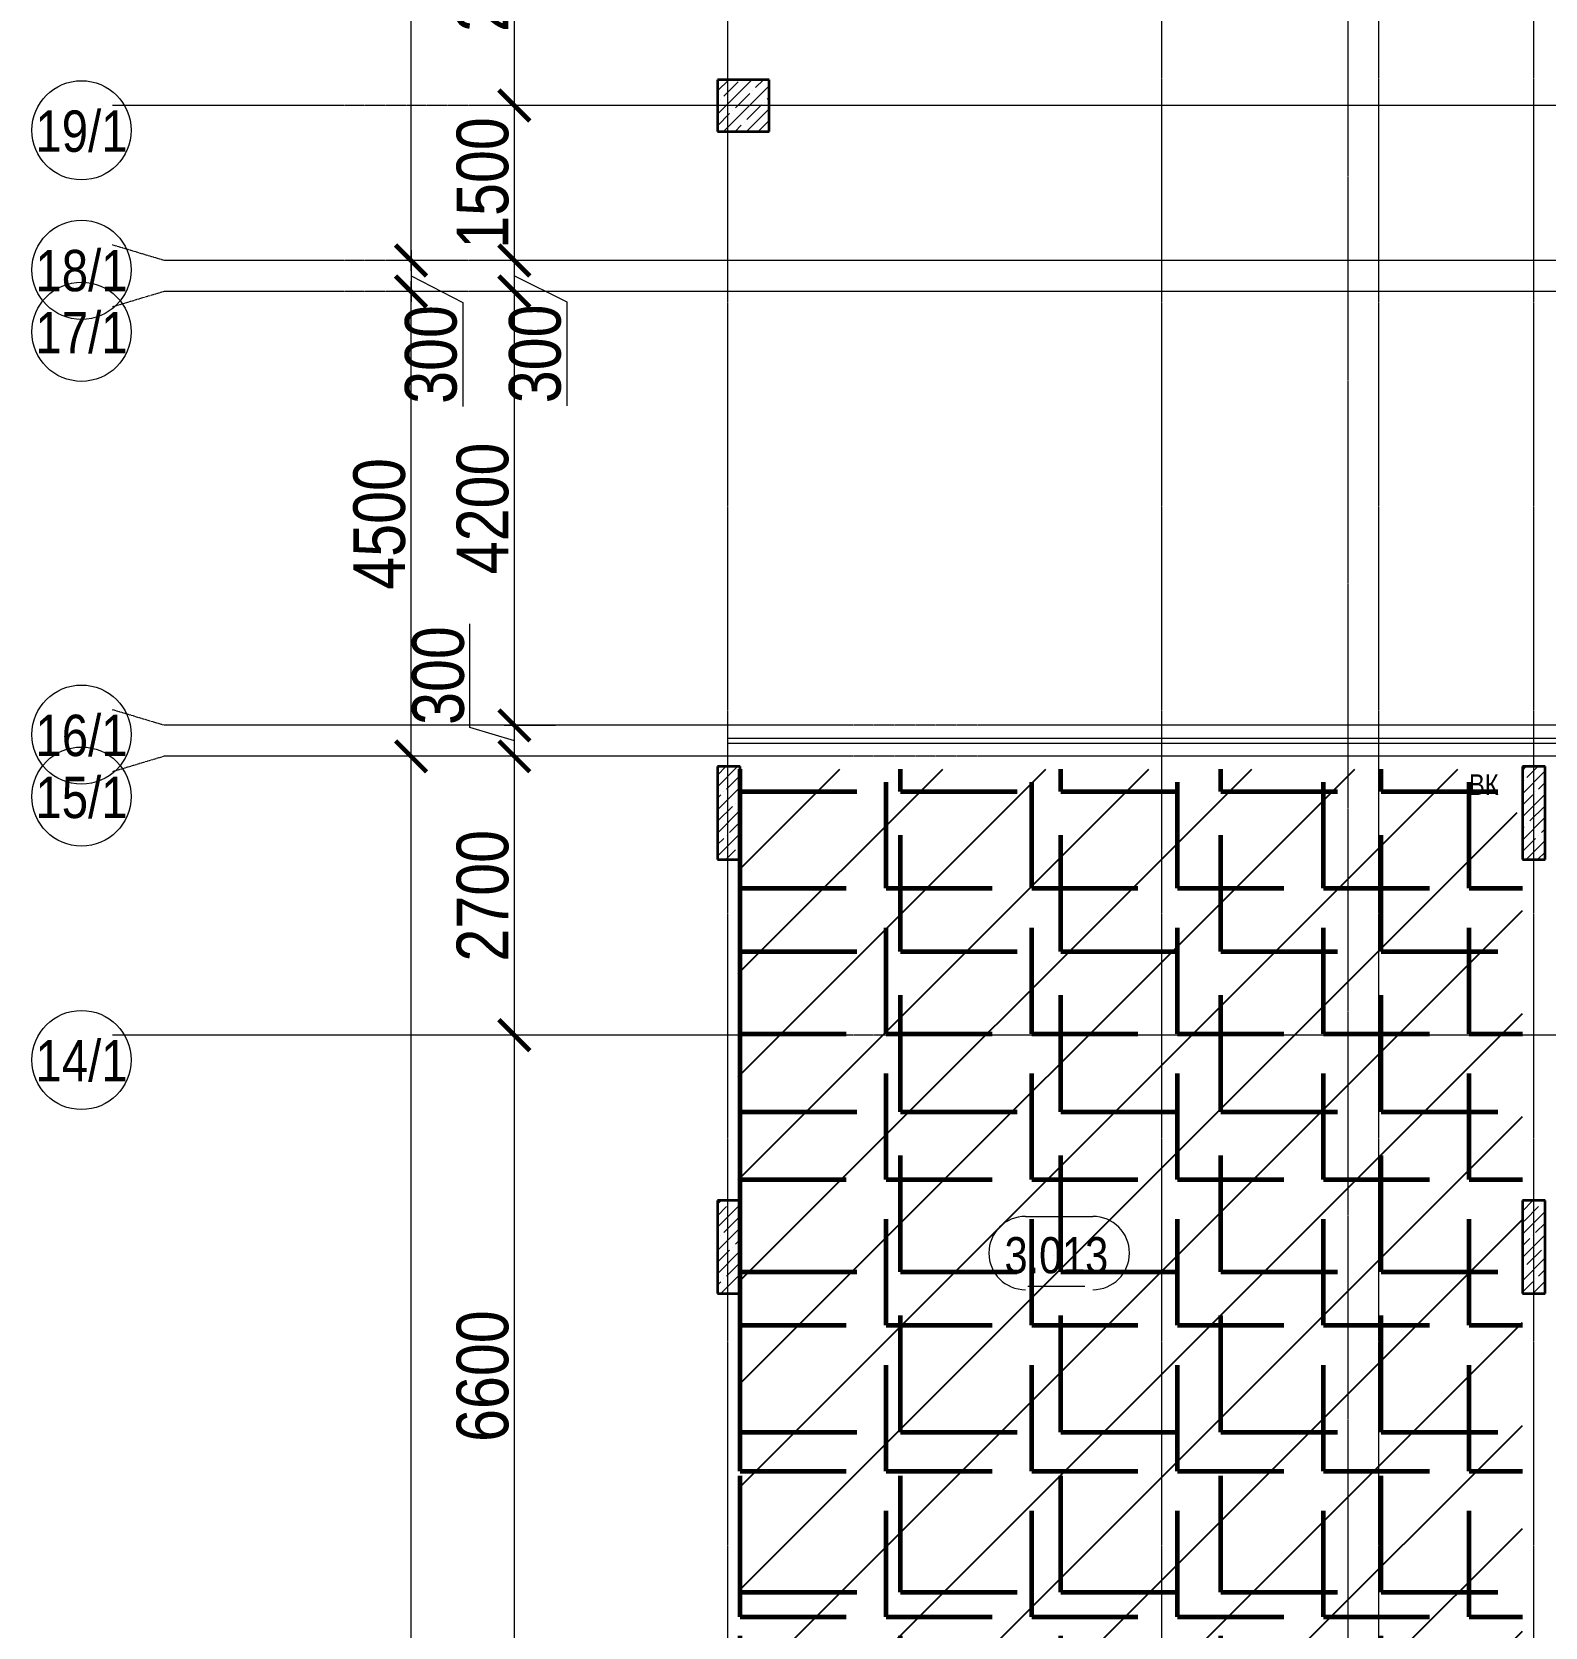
# Model space of a CAD drawing. Header units: millimetres. Extents: x -65509 to 912790, y 446 to 713294.
# Drawn here: x -6855 to 7790, y 362521 to 377963 of the extents above; entities that cross this region are included whole.
import ezdxf
from ezdxf.enums import TextEntityAlignment as Align

# ---------------------------------------------------------------- set-up
doc = ezdxf.new("R2010")
doc.units = ezdxf.units.MM
doc.linetypes.add('CENTER2', pattern=[28.575, 19.05, -3.175, 3.175, -3.175])
doc.linetypes.add('HIDDEN2', pattern=[4.7625, 3.175, -1.5875])
doc.layers.get('Defpoints').update_dxf_attribs({"color": 250})
doc.layers.add('1.1) Нал. пол 1 вып. классы в 1 блоке', color=5, linetype='Continuous')
for name, color, linetype, lineweight in [('8.2) Линолеум 8 вып', 90, 'Continuous', 60), ('9.1) Линолеум 9  9.2 Инв', 3, 'Continuous', 60), ('АР_Area', 250, 'Continuous', 5), ('АР_Колонны', 250, 'Continuous', 30), ('АР_Стены ЖБ', 250, 'Continuous', 35), ('АР_Штриховка', 250, 'Continuous', 0), ('ВК_Шахты', 250, 'Continuous', 9), ('ДШ_КР', 250, 'Continuous', 35), ('РД_Оси_100', 250, 'Continuous', 0), ('РД_Оси_размер', 250, 'Continuous', 0)]:
    doc.layers.add(name, color=color, linetype=linetype, lineweight=lineweight)
doc.styles.add('style1', font='ARIALN.TTF')
doc.styles.add('ккк', font='isocpeur.ttf', dxfattribs={"width": 0.85, "oblique": 15})
doc.dimstyles.new('Dim100_ареал', dxfattribs={"dimscale": 100, "dimtxt": 2.5, "dimasz": 1, "dimexe": 1, "dimexo": 1, "dimgap": 0.5, "dimtad": 1, "dimzin": 12, "dimdsep": 46, "dimtxsty": 'style1', "dimblk": 'ARCHTICK', "dimcen": 1, "dimdle": 1, "dimclrd": 256, "dimclre": 256, "dimaunit": 1, "dimadec": 0, "dimazin": 3, "dimtfac": 1, "dimtmove": 1, "dimatfit": 3, "dimldrblk": 'OPEN30', "dimfxl": 4, "dimfxlon": 1, "dimtolj": 1, "dimtzin": 0, "dimlwd": 9, "dimlwe": 9, "dimarcsym": 0})

# ---------------------------------------------------------------- blocks, each defined once
blk = doc.blocks.new('A-iden')
at = {"linetype": 'Continuous', "lineweight": 5}
blk.add_circle((0, -4), 3, dxfattribs=at)
at = {"color": 0, "linetype": 'Continuous', "lineweight": 20, "style": 'ккк', "width": 0.85}
blk.add_attdef('ID', text='', height=8, dxfattribs=at).set_placement((0.314, -3.853), align=Align.MIDDLE_CENTER)
blk = doc.blocks.new('_ArchTick')
at = {"color": 0, "linetype": 'ByBlock', "const_width": 0.15}
blk.add_lwpolyline([(-0.5, -0.5), (0.5, 0.5)], dxfattribs=at)
blk = doc.blocks.new('*D74')
at = {"layer": 'Defpoints', "color": 0, "transparency": 16777216}
for p in [(1193587, 183613), (1194587, 183613), (1194587, 177013)]:
    blk.add_point(p, dxfattribs=at)
at = {"layer": 'РД_Оси_размер', "lineweight": 9, "transparency": 16777216}
for p, q in [((1193587, 176913), (1193587, 183713)), ((1193987, 183613), (1193487, 183613)), ((1193987, 177013), (1193487, 177013))]:
    blk.add_line(p, q, dxfattribs=at)
at = {"layer": 'РД_Оси_размер', "lineweight": 9, "transparency": 16777216, "xscale": 300, "yscale": 300, "zscale": 300}
for p, rotation in [((1193587, 183613), 90), ((1193587, 177013), 270)]:
    blk.add_blockref('_ArchTick', p, dxfattribs=dict(at, rotation=rotation))
at = {"layer": 'РД_Оси_размер', "color": 0, "transparency": 16777216, "insert": (1193282, 180313), "char_height": 500, "attachment_point": 5, "rotation": 90, "style": 'style1'}
blk.add_mtext('\\A1;6600', dxfattribs=at)
blk = doc.blocks.new('_Open30')
at = {"color": 0, "linetype": 'ByBlock', "lineweight": -2}
for p, q in [((-1, 0.268), (0, 0)), ((0, 0), (-1, -0.268)), ((0, 0), (-1, 0))]:
    blk.add_line(p, q, dxfattribs=at)
blk = doc.blocks.new('*D75')
at = {"layer": 'Defpoints', "color": 0, "transparency": 16777216}
for p in [(1193587, 186313), (1194587, 186313), (1194587, 183613)]:
    blk.add_point(p, dxfattribs=at)
at = {"layer": 'РД_Оси_размер', "lineweight": 9, "transparency": 16777216}
for p, q in [((1193587, 183513), (1193587, 186413)), ((1193987, 186313), (1193487, 186313)), ((1193987, 183613), (1193487, 183613))]:
    blk.add_line(p, q, dxfattribs=at)
at = {"layer": 'РД_Оси_размер', "lineweight": 9, "transparency": 16777216, "xscale": 300, "yscale": 300, "zscale": 300}
for p, rotation in [((1193587, 186313), 90), ((1193587, 183613), 270)]:
    blk.add_blockref('_ArchTick', p, dxfattribs=dict(at, rotation=rotation))
at = {"layer": 'РД_Оси_размер', "color": 0, "transparency": 16777216, "insert": (1193282, 184963), "char_height": 500, "attachment_point": 5, "rotation": 90, "style": 'style1'}
blk.add_mtext('\\A1;2700', dxfattribs=at)
blk = doc.blocks.new('*D76')
at = {"layer": 'Defpoints', "color": 0, "transparency": 16777216}
for p in [(1193587, 186613), (1194587, 186613), (1194587, 186313)]:
    blk.add_point(p, dxfattribs=at)
at = {"layer": 'РД_Оси_размер', "lineweight": 9, "transparency": 16777216}
for p, q in [((1193157, 186592), (1193157, 187597)), ((1193587, 186213), (1193587, 186713)), ((1193587, 186463), (1193157, 186592)), ((1193987, 186613), (1193487, 186613)), ((1193987, 186313), (1193487, 186313))]:
    blk.add_line(p, q, dxfattribs=at)
at = {"layer": 'РД_Оси_размер', "lineweight": 9, "transparency": 16777216, "xscale": 300, "yscale": 300, "zscale": 300}
for p, rotation in [((1193587, 186613), 90), ((1193587, 186313), 270)]:
    blk.add_blockref('_ArchTick', p, dxfattribs=dict(at, rotation=rotation))
at = {"layer": 'РД_Оси_размер', "color": 0, "transparency": 16777216, "insert": (1192852, 187095), "char_height": 500, "attachment_point": 5, "rotation": 90, "style": 'style1'}
blk.add_mtext('\\A1;300', dxfattribs=at)
blk = doc.blocks.new('*D77')
at = {"layer": 'Defpoints', "color": 0, "transparency": 16777216}
for p in [(1193587, 190813), (1194587, 190813), (1194587, 186613)]:
    blk.add_point(p, dxfattribs=at)
at = {"layer": 'РД_Оси_размер', "lineweight": 9, "transparency": 16777216}
for p, q in [((1193587, 186513), (1193587, 190913)), ((1193987, 190813), (1193487, 190813)), ((1193987, 186613), (1193487, 186613))]:
    blk.add_line(p, q, dxfattribs=at)
at = {"layer": 'РД_Оси_размер', "lineweight": 9, "transparency": 16777216, "xscale": 300, "yscale": 300, "zscale": 300}
for p, rotation in [((1193587, 190813), 90), ((1193587, 186613), 270)]:
    blk.add_blockref('_ArchTick', p, dxfattribs=dict(at, rotation=rotation))
at = {"layer": 'РД_Оси_размер', "color": 0, "transparency": 16777216, "insert": (1193282, 188713), "char_height": 500, "attachment_point": 5, "rotation": 90, "style": 'style1'}
blk.add_mtext('\\A1;4200', dxfattribs=at)
blk = doc.blocks.new('*D78')
at = {"layer": 'Defpoints', "color": 0, "transparency": 16777216}
for p in [(1193587, 191113), (1194587, 191113), (1194587, 190813)]:
    blk.add_point(p, dxfattribs=at)
at = {"layer": 'РД_Оси_размер', "lineweight": 9, "transparency": 16777216}
for p, q in [((1193587, 190713), (1193587, 191213)), ((1193987, 191113), (1193487, 191113)), ((1193587, 190963), (1194094, 190712)), ((1193987, 190813), (1193487, 190813)), ((1194094, 190712), (1194094, 189707))]:
    blk.add_line(p, q, dxfattribs=at)
at = {"layer": 'РД_Оси_размер', "lineweight": 9, "transparency": 16777216, "xscale": 300, "yscale": 300, "zscale": 300}
for p, rotation in [((1193587, 191113), 90), ((1193587, 190813), 270)]:
    blk.add_blockref('_ArchTick', p, dxfattribs=dict(at, rotation=rotation))
at = {"layer": 'РД_Оси_размер', "color": 0, "transparency": 16777216, "insert": (1193789, 190209), "char_height": 500, "attachment_point": 5, "rotation": 90, "style": 'style1'}
blk.add_mtext('\\A1;300', dxfattribs=at)
blk = doc.blocks.new('*D79')
at = {"layer": 'Defpoints', "color": 0, "transparency": 16777216}
for p in [(1193587, 192613), (1194587, 192613), (1194587, 191113)]:
    blk.add_point(p, dxfattribs=at)
at = {"layer": 'РД_Оси_размер', "lineweight": 9, "transparency": 16777216}
for p, q in [((1193987, 192613), (1193487, 192613)), ((1193587, 191013), (1193587, 192713)), ((1193987, 191113), (1193487, 191113))]:
    blk.add_line(p, q, dxfattribs=at)
at = {"layer": 'РД_Оси_размер', "lineweight": 9, "transparency": 16777216, "xscale": 300, "yscale": 300, "zscale": 300}
for p, rotation in [((1193587, 192613), 90), ((1193587, 191113), 270)]:
    blk.add_blockref('_ArchTick', p, dxfattribs=dict(at, rotation=rotation))
at = {"layer": 'РД_Оси_размер', "color": 0, "transparency": 16777216, "insert": (1193282, 191863), "char_height": 500, "attachment_point": 5, "rotation": 90, "style": 'style1'}
blk.add_mtext('\\A1;1500', dxfattribs=at)
blk = doc.blocks.new('*D80')
at = {"layer": 'Defpoints', "color": 0, "transparency": 16777216}
for p in [(1193587, 195313), (1194587, 195313), (1194587, 192613)]:
    blk.add_point(p, dxfattribs=at)
at = {"layer": 'РД_Оси_размер', "lineweight": 9, "transparency": 16777216}
for p, q in [((1193587, 192513), (1193587, 195413)), ((1193987, 195313), (1193487, 195313)), ((1193987, 192613), (1193487, 192613))]:
    blk.add_line(p, q, dxfattribs=at)
at = {"layer": 'РД_Оси_размер', "lineweight": 9, "transparency": 16777216, "xscale": 300, "yscale": 300, "zscale": 300}
for p, rotation in [((1193587, 195313), 90), ((1193587, 192613), 270)]:
    blk.add_blockref('_ArchTick', p, dxfattribs=dict(at, rotation=rotation))
at = {"layer": 'РД_Оси_размер', "color": 0, "transparency": 16777216, "insert": (1193282, 193963), "char_height": 500, "attachment_point": 5, "rotation": 90, "style": 'style1'}
blk.add_mtext('\\A1;2700', dxfattribs=at)
blk = doc.blocks.new('*D92')
at = {"layer": 'Defpoints', "color": 0, "transparency": 16777216}
for p in [(1192587, 186313), (1194587, 186313), (1194587, 135913)]:
    blk.add_point(p, dxfattribs=at)
at = {"layer": 'РД_Оси_размер', "lineweight": 9, "transparency": 16777216}
for p, q in [((1192587, 135813), (1192587, 186413)), ((1192987, 186313), (1192487, 186313)), ((1192987, 135913), (1192487, 135913))]:
    blk.add_line(p, q, dxfattribs=at)
at = {"layer": 'РД_Оси_размер', "lineweight": 9, "transparency": 16777216, "xscale": 300, "yscale": 300, "zscale": 300}
for p, rotation in [((1192587, 186313), 90), ((1192587, 135913), 270)]:
    blk.add_blockref('_ArchTick', p, dxfattribs=dict(at, rotation=rotation))
at = {"layer": 'РД_Оси_размер', "color": 0, "transparency": 16777216, "insert": (1192282, 161113), "char_height": 500, "attachment_point": 5, "rotation": 90, "style": 'style1'}
blk.add_mtext('\\A1;50400', dxfattribs=at)
blk = doc.blocks.new('*D93')
at = {"layer": 'Defpoints', "color": 0, "transparency": 16777216}
for p in [(1192587, 190813), (1194587, 190813), (1194587, 186313)]:
    blk.add_point(p, dxfattribs=at)
at = {"layer": 'РД_Оси_размер', "lineweight": 9, "transparency": 16777216}
for p, q in [((1192587, 186213), (1192587, 190913)), ((1192987, 190813), (1192487, 190813)), ((1192987, 186313), (1192487, 186313))]:
    blk.add_line(p, q, dxfattribs=at)
at = {"layer": 'РД_Оси_размер', "lineweight": 9, "transparency": 16777216, "xscale": 300, "yscale": 300, "zscale": 300}
for p, rotation in [((1192587, 190813), 90), ((1192587, 186313), 270)]:
    blk.add_blockref('_ArchTick', p, dxfattribs=dict(at, rotation=rotation))
at = {"layer": 'РД_Оси_размер', "color": 0, "transparency": 16777216, "insert": (1192282, 188563), "char_height": 500, "attachment_point": 5, "rotation": 90, "style": 'style1'}
blk.add_mtext('\\A1;4500', dxfattribs=at)
blk = doc.blocks.new('*D94')
at = {"layer": 'Defpoints', "color": 0, "transparency": 16777216}
for p in [(1192587, 222913), (1194587, 222913), (1194587, 191113)]:
    blk.add_point(p, dxfattribs=at)
at = {"layer": 'РД_Оси_размер', "lineweight": 9, "transparency": 16777216}
for p, q in [((1192587, 191013), (1192587, 223013)), ((1192987, 222913), (1192487, 222913)), ((1192987, 191113), (1192487, 191113))]:
    blk.add_line(p, q, dxfattribs=at)
at = {"layer": 'РД_Оси_размер', "lineweight": 9, "transparency": 16777216, "xscale": 300, "yscale": 300, "zscale": 300}
for p, rotation in [((1192587, 222913), 90), ((1192587, 191113), 270)]:
    blk.add_blockref('_ArchTick', p, dxfattribs=dict(at, rotation=rotation))
at = {"layer": 'РД_Оси_размер', "color": 0, "transparency": 16777216, "insert": (1192282, 207013), "char_height": 500, "attachment_point": 5, "rotation": 90, "style": 'style1'}
blk.add_mtext('\\A1;31800', dxfattribs=at)
blk = doc.blocks.new('*D95')
at = {"layer": 'Defpoints', "color": 0, "transparency": 16777216}
for p in [(1194587, 191113), (1192587, 190813), (1194587, 190813)]:
    blk.add_point(p, dxfattribs=at)
at = {"layer": 'РД_Оси_размер', "lineweight": 9, "transparency": 16777216}
for p, q in [((1192587, 191213), (1192587, 190713)), ((1192987, 191113), (1192487, 191113)), ((1192587, 190963), (1193087, 190705)), ((1192987, 190813), (1192487, 190813)), ((1193087, 190705), (1193087, 189701))]:
    blk.add_line(p, q, dxfattribs=at)
at = {"layer": 'РД_Оси_размер', "lineweight": 9, "transparency": 16777216, "xscale": 300, "yscale": 300, "zscale": 300}
for p, rotation in [((1192587, 191113), 90), ((1192587, 190813), 270)]:
    blk.add_blockref('_ArchTick', p, dxfattribs=dict(at, rotation=rotation))
at = {"layer": 'РД_Оси_размер', "color": 0, "transparency": 16777216, "insert": (1192782, 190203), "char_height": 500, "attachment_point": 5, "rotation": 90, "style": 'style1'}
blk.add_mtext('\\A1;300', dxfattribs=at)
blk = doc.blocks.new('MOK-МаркаПом_овал_ареал')
for p, q in [((-2.99, 3.76), (3.52, 3.76)), ((-2.75, -3), (2.75, -3))]:
    blk.add_line(p, q)
for centre, radius, start, end in [((-2.99, 0.21), 3.55, 90, 270), ((3.52, 0.21), 3.55, 270, 90), ((-7.41, 0), 7.16, 0, 0.001)]:
    blk.add_arc(centre, radius, start, end)
at = {"color": 0, "style": 'style1'}
blk.add_attdef('АР-ПОМЕЩЕНИЕ:НОМЕР', text='', height=3, dxfattribs=at).set_placement((0.26, 0), align=Align.MIDDLE)
blk = doc.blocks.new('оси_рен')
at = {"layer": 'РД_Оси_100', "color": 251, "linetype": 'CENTER2', "true_color": 0x636466}
for p, q in [((1195652.916, 135558.25), (1195652.916, 223268.25)), ((1199852.916, 135558.25), (1199852.916, 223268.25)), ((1225207.916, 183613.25), (1189697.958, 183613.25))]:
    blk.add_line(p, q, dxfattribs=at)
for points in [[(1201652.916, 223268.25), (1201652.916, 135558.25)], [(1201952.916, 135558.25), (1201952.916, 223268.25)], [(1203452.916, 135558.25), (1203452.916, 223268.25)], [(1241712.916, 192613.25), (1189697.958, 192613.25)], [(1241712.916, 191113.25), (1190197.958, 191113.25), (1189697.958, 191263.25)], [(1241712.916, 190813.25), (1190197.958, 190813.25), (1189697.958, 190663.25)], [(1225207.916, 186613.25), (1190197.958, 186613.25), (1189697.958, 186763.25)], [(1225207.916, 186313.25), (1190197.958, 186313.25), (1189697.958, 186163.25)]]:
    blk.add_lwpolyline(points, dxfattribs=at)
at = {"layer": 'РД_Оси_100', "color": 251, "true_color": 0x636466}
ref = blk.add_blockref('A-iden', (1189397.958, 193013.25), dxfattribs=dict(at, xscale=160, yscale=160))
ref.add_attrib('ID', '19/1', dxfattribs={"layer": '0', "linetype": 'Continuous', "height": 400, "style": 'style1'}).set_placement((1189397.958, 192373.25), align=Align.MIDDLE)
ref = blk.add_blockref('A-iden', (1189397.958, 191663.25), dxfattribs=dict(at, xscale=160, yscale=160))
ref.add_attrib('ID', '18/1', dxfattribs={"layer": '0', "linetype": 'Continuous', "height": 400, "style": 'style1'}).set_placement((1189397.958, 191023.25), align=Align.MIDDLE)
ref = blk.add_blockref('A-iden', (1189397.958, 191063.25), dxfattribs=dict(at, xscale=160, yscale=160))
ref.add_attrib('ID', '17/1', dxfattribs={"layer": '0', "linetype": 'Continuous', "height": 400, "style": 'style1'}).set_placement((1189397.958, 190423.25), align=Align.MIDDLE)
ref = blk.add_blockref('A-iden', (1189397.958, 187163.25), dxfattribs=dict(at, xscale=160, yscale=160))
ref.add_attrib('ID', '16/1', dxfattribs={"layer": '0', "linetype": 'Continuous', "height": 400, "style": 'style1'}).set_placement((1189397.958, 186523.25), align=Align.MIDDLE)
ref = blk.add_blockref('A-iden', (1189397.958, 186563.25), dxfattribs=dict(at, xscale=160, yscale=160))
ref.add_attrib('ID', '15/1', dxfattribs={"layer": '0', "linetype": 'Continuous', "height": 400, "style": 'style1'}).set_placement((1189397.958, 185923.25), align=Align.MIDDLE)
ref = blk.add_blockref('A-iden', (1189397.958, 184013.25), dxfattribs=dict(at, xscale=160, yscale=160))
ref.add_attrib('ID', '14/1', dxfattribs={"layer": '0', "linetype": 'Continuous', "height": 400, "style": 'style1'}).set_placement((1189397.958, 183373.25), align=Align.MIDDLE)
at = {"layer": 'РД_Оси_размер', "color": 251, "true_color": 0x636466}
for base, p1, p2, picture, middle in [((1192587.313, 222913.25), (1194587.313, 191113.25), (1194587.313, 222913.25), '*D94', (1192282.026, 207013.25)), ((1193587.313, 195313.25), (1194587.313, 192613.25), (1194587.313, 195313.25), '*D80', (1193282.026, 193963.25)), ((1193587.313, 192613.25), (1194587.313, 191113.25), (1194587.313, 192613.25), '*D79', (1193282.026, 191863.25)), ((1192587.313, 190813.25), (1194587.313, 186313.25), (1194587.313, 190813.25), '*D93', (1192282.026, 188563.25)), ((1193587.313, 190813.25), (1194587.313, 186613.25), (1194587.313, 190813.25), '*D77', (1193282.026, 188713.25)), ((1193587.313, 186613.25), (1194587.313, 186313.25), (1194587.313, 186613.25), '*D76', (1192851.74, 186642.336)), ((1192587.313, 186313.25), (1194587.313, 135913.25), (1194587.313, 186313.25), '*D92', (1192282.026, 161113.25)), ((1193587.313, 186313.25), (1194587.313, 183613.25), (1194587.313, 186313.25), '*D75', (1193282.026, 184963.25)), ((1193587.313, 183613.25), (1194587.313, 177013.25), (1194587.313, 183613.25), '*D74', (1193282.026, 180313.25))]:
    dim = blk.add_linear_dim(base=base, p1=p1, p2=p2, angle=90, dimstyle='Dim100_ареал', override={"dimtxt": 5, "dimasz": 3}, dxfattribs=at)
    dim.commit()
    dim.dimension.update_dxf_attribs({"geometry": picture, "text_midpoint": middle})
for base, p1, p2, picture, middle in [((1192587.313, 190813.25), (1194587.313, 191113.25), (1194587.313, 190813.25), '*D95', (1193087.313, 190655.306)), ((1193587.313, 191113.25), (1194587.313, 190813.25), (1194587.313, 191113.25), '*D78', (1194093.955, 190661.744))]:
    dim = blk.add_linear_dim(base=base, p1=p1, p2=p2, angle=90, dimstyle='Dim100_ареал', override={"dimtxt": 5, "dimasz": 3}, dxfattribs=at)
    dim.commit()
    dim.dimension.update_dxf_attribs({"geometry": picture, "text_midpoint": middle, "dimtype": 160})

msp = doc.modelspace()

# ---------------------------------------------------------------- hatches: boundary and pattern name
at = {"layer": '1.1) Нал. пол 1 вып. классы в 1 блоке'}
h = msp.add_hatch(dxfattribs=at)
h.set_pattern_fill('ANSI31', color=256, scale=222)
h.set_pattern_definition([(45, (-1573151.94, 142401.4), (-498.4042, 498.4042), [])])
h.paths.add_polyline_path([(7570, 369950.607), (7570, 370405.607), (7350, 370405.607), (7350, 370825.607), (0, 370825.607), (0, 369950.607), (-20, 368750.607), (-20, 367850.607), (-20, 366650.607), (0, 366650.607), (0, 365750.607), (-20, 362450.607), (-20, 362250.607), (0, 362250.607), (0, 361750.607), (150, 361750.607), (5450, 361750.607), (5450, 362170.587), (7570, 362170.948), (7570, 362250.607), (7570, 365750.607), (7570, 366650.607), (7570, 367050.607)])
at = {"layer": '8.2) Линолеум 8 вып'}
h = msp.add_hatch(dxfattribs=at)
h.set_pattern_fill('ANGLE', color=256, scale=222)
h.set_pattern_definition([(0, (0, 0), (0, 1550.67), [1127.76, -422.91]), (90, (0, 0), (-1550.67, 9e-14), [1127.76, -422.91])])
h.paths.add_polyline_path([(7570, 369950.607), (7570, 370405.607), (7350, 370405.607), (7350, 370825.607), (0, 370825.607), (0, 369950.607), (-20, 368750.607), (-20, 367850.607), (-20, 366650.607), (0, 366650.607), (0, 365750.607), (-20, 362450.607), (-20, 362250.607), (0, 362250.607), (0, 361750.607), (150, 361750.607), (5450, 361750.607), (5450, 362170.587), (7570, 362170.948), (7570, 362250.607), (7570, 365750.607), (7570, 366650.607), (7570, 367050.607)])
at = {"layer": '9.1) Линолеум 9  9.2 Инв'}
h = msp.add_hatch(dxfattribs=at)
h.set_pattern_fill('ANGLE', color=256, scale=202)
h.set_pattern_definition([(0, (0, 0), (0, 1410.97), [1026.16, -384.81]), (90, (0, 0), (-1410.97, 9e-14), [1026.16, -384.81])])
h.paths.add_polyline_path([(7570, 369950.607), (7570, 370405.607), (7350, 370405.607), (7350, 370825.607), (0, 370825.607), (0, 369950.607), (-20, 368750.607), (-20, 367850.607), (-20, 366650.607), (0, 366650.607), (0, 365750.607), (-20, 362450.607), (-20, 362250.607), (0, 362250.607), (0, 361750.607), (150, 361750.607), (5450, 361750.607), (5450, 362170.587), (7570, 362170.948), (7570, 362250.607), (7570, 365750.607), (7570, 366650.607), (7570, 367050.607)])

# ---------------------------------------------------------------- linework, layer by layer
at = {"layer": 'АР_Колонны', "linetype": 'HIDDEN2'}
for p, q in [((-220, 377500.607), (280, 377500.607)), ((-220, 377000.607), (-220, 377500.607)), ((280, 377500.607), (280, 377000.607)), ((280, 377000.607), (-220, 377000.607)), ((-220, 370850.607), (0, 370850.607)), ((-220, 369950.607), (-220, 370850.607)), ((0, 370850.607), (0, 369950.607)), ((7570, 370850.607), (7790, 370850.607)), ((7570, 369950.607), (7570, 370850.607)), ((7790, 370850.607), (7790, 369950.607)), ((0, 369950.607), (-220, 369950.607)), ((7790, 369950.607), (7570, 369950.607)), ((-220, 366650.607), (0, 366650.607)), ((-220, 365750.607), (-220, 366650.607)), ((0, 366650.607), (0, 365750.607)), ((7570, 366650.607), (7790, 366650.607)), ((7570, 365750.607), (7570, 366650.607)), ((7790, 366650.607), (7790, 365750.607)), ((0, 365750.607), (-220, 365750.607)), ((7790, 365750.607), (7570, 365750.607))]:
    msp.add_line(p, q, dxfattribs=at)
at = {"layer": 'АР_Колонны', "linetype": 'Continuous'}
for p, q in [((280, 377500.607), (-220, 377500.607)), ((-220, 377500.607), (-220, 377000.607)), ((280, 377500.607), (-220, 377500.607)), ((-220, 377500.607), (-220, 377000.607)), ((280, 377000.607), (280, 377500.607)), ((280, 377000.607), (280, 377500.607)), ((-220, 377000.607), (280, 377000.607)), ((-220, 377000.607), (280, 377000.607)), ((0, 370850.607), (-220, 370850.607)), ((-220, 370850.607), (-220, 369950.607)), ((0, 370850.607), (-220, 370850.607)), ((-220, 370850.607), (-220, 369950.607)), ((0, 369950.607), (0, 370850.607)), ((0, 369950.607), (0, 370850.607)), ((7790, 370850.607), (7570, 370850.607)), ((7570, 370850.607), (7570, 369950.607)), ((7790, 370850.607), (7570, 370850.607)), ((7570, 370850.607), (7570, 369950.607)), ((7790, 369950.607), (7790, 370850.607)), ((7790, 369950.607), (7790, 370850.607)), ((-220, 369950.607), (0, 369950.607)), ((-220, 369950.607), (0, 369950.607)), ((7570, 369950.607), (7790, 369950.607)), ((7570, 369950.607), (7790, 369950.607)), ((0, 366650.607), (-220, 366650.607)), ((-220, 366650.607), (-220, 365750.607)), ((0, 366650.607), (-220, 366650.607)), ((-220, 366650.607), (-220, 365750.607)), ((0, 365750.607), (0, 366650.607)), ((0, 365750.607), (0, 366650.607)), ((7790, 366650.607), (7570, 366650.607)), ((7570, 366650.607), (7570, 365750.607)), ((7790, 366650.607), (7570, 366650.607)), ((7570, 366650.607), (7570, 365750.607)), ((7790, 365750.607), (7790, 366650.607)), ((7790, 365750.607), (7790, 366650.607)), ((-220, 365750.607), (0, 365750.607)), ((-220, 365750.607), (0, 365750.607)), ((7570, 365750.607), (7790, 365750.607)), ((7570, 365750.607), (7790, 365750.607))]:
    msp.add_line(p, q, dxfattribs=at)
at = {"layer": 'АР_Стены ЖБ', "linetype": 'Continuous'}
for p, q in [((280, 377500.607), (-220, 377500.607)), ((-220, 377500.607), (-220, 377000.607)), ((280, 377000.607), (280, 377500.607)), ((-220, 377000.607), (280, 377000.607)), ((0, 370850.607), (-220, 370850.607)), ((-220, 370850.607), (-220, 369950.607)), ((0, 369950.607), (0, 370850.607)), ((7790, 370850.607), (7570, 370850.607)), ((7570, 370850.607), (7570, 369950.607)), ((7790, 369950.607), (7790, 370850.607)), ((-220, 369950.607), (0, 369950.607)), ((7570, 369950.607), (7790, 369950.607)), ((0, 366650.607), (-220, 366650.607)), ((-220, 366650.607), (-220, 365750.607)), ((0, 365750.607), (0, 366650.607)), ((7790, 366650.607), (7570, 366650.607)), ((7570, 366650.607), (7570, 365750.607)), ((7790, 365750.607), (7790, 366650.607)), ((-220, 365750.607), (0, 365750.607)), ((7570, 365750.607), (7790, 365750.607))]:
    msp.add_line(p, q, dxfattribs=at)
at = {"layer": 'АР_Штриховка', "linetype": 'Continuous'}
for p, q in [((-220, 377391.767), (-111.16, 377500.607)), ((-220, 377167.261), (113.346, 377500.607)), ((-162.147, 377000.607), (280, 377442.754)), ((-159.12, 377340.394), (-18.804, 377480.71)), ((149.576, 377424.584), (225.6, 377500.607)), ((-220, 377279.514), (-215.247, 377284.267)), ((-187.184, 377312.33), (-187.184, 377312.33)), ((-46.867, 377228.141), (93.449, 377368.457)), ((121.513, 377396.52), (121.513, 377396.52)), ((233.766, 377284.267), (233.766, 377284.267)), ((261.829, 377312.33), (280, 377330.501)), ((-220, 377055.008), (-102.994, 377172.014)), ((-74.93, 377200.077), (-74.93, 377200.077)), ((62.359, 377000.607), (280, 377218.248)), ((65.386, 377115.887), (205.703, 377256.204)), ((-49.894, 377000.607), (9.26, 377059.761)), ((37.323, 377087.824), (37.323, 377087.824)), ((177.639, 377003.634), (280, 377105.995)), ((-220, 370656.575), (-25.968, 370850.607)), ((-220, 370768.828), (-138.221, 370850.607)), ((7570, 370813.357), (7607.25, 370850.607)), ((7570, 370588.851), (7790, 370808.851)), ((7614.414, 370745.518), (7719.503, 370850.607)), ((-220, 370432.069), (0, 370652.069)), ((-131.057, 370633.265), (0, 370764.322)), ((7586.351, 370717.455), (7586.351, 370717.455)), ((7726.667, 370633.265), (7790, 370696.598)), ((-220, 370544.322), (-187.184, 370577.138)), ((-159.12, 370605.202), (-159.12, 370605.202)), ((-46.867, 370492.948), (-46.867, 370492.948)), ((-18.804, 370521.012), (0, 370539.815)), ((7570, 370364.345), (7790, 370584.345)), ((7570, 370476.598), (7670.541, 370577.138)), ((7698.604, 370605.202), (7698.604, 370605.202)), ((-220, 370207.562), (0, 370427.562)), ((-215.247, 370324.569), (-74.93, 370464.885)), ((7570, 370139.838), (7790, 370359.838)), ((7642.477, 370324.569), (7782.794, 370464.885)), ((-220, 369983.056), (0, 370203.056)), ((-131.057, 370184.252), (-131.057, 370184.252)), ((-102.994, 370212.315), (0, 370315.309)), ((7570, 370252.091), (7586.351, 370268.442)), ((7614.414, 370296.505), (7614.414, 370296.505)), ((7726.667, 370184.252), (7726.667, 370184.252)), ((7754.73, 370212.315), (7790, 370247.585)), ((-220, 370095.309), (-159.12, 370156.189)), ((-140.196, 369950.607), (-46.867, 370043.936)), ((-18.804, 370071.999), (-18.804, 370071.999)), ((7570, 370027.585), (7698.604, 370156.189)), ((7605.275, 369950.607), (7790, 370135.332)), ((7717.529, 369950.607), (7790, 370023.079)), ((-27.942, 369950.607), (0, 369978.55)), ((-220, 366615.46), (-184.853, 366650.607)), ((-102.994, 366620.213), (-102.994, 366620.213)), ((-74.93, 366648.276), (-72.6, 366650.607)), ((7570, 366547.736), (7672.871, 366650.607)), ((7754.73, 366620.213), (7754.73, 366620.213)), ((7782.794, 366648.276), (7785.125, 366650.607)), ((-220, 366390.953), (0, 366610.953)), ((-220, 366503.207), (-131.057, 366592.15)), ((-159.12, 366339.58), (-18.804, 366479.896)), ((7570, 366323.229), (7790, 366543.229)), ((7586.351, 366451.833), (7726.667, 366592.15)), ((-220, 366166.447), (0, 366386.447)), ((-187.184, 366311.517), (-187.184, 366311.517)), ((7570, 366098.723), (7790, 366318.723)), ((7670.541, 366311.517), (7670.541, 366311.517)), ((7698.604, 366339.58), (7790, 366430.976)), ((-220, 366278.7), (-215.247, 366283.453)), ((-220, 366054.194), (-102.994, 366171.2)), ((-220, 365941.941), (0, 366161.941)), ((-74.93, 366199.263), (-74.93, 366199.263)), ((-46.867, 366227.327), (0, 366274.194)), ((7570, 366210.976), (7642.477, 366283.453)), ((7614.414, 366030.884), (7754.73, 366171.2)), ((7782.794, 366199.263), (7782.794, 366199.263)), ((-131.057, 365918.63), (0, 366049.687)), ((7570, 365874.217), (7790, 366094.217)), ((7586.351, 366002.82), (7586.351, 366002.82)), ((-220, 365829.687), (-187.184, 365862.504)), ((-186.827, 365750.607), (0, 365937.434)), ((-159.12, 365890.567), (-159.12, 365890.567)), ((7570, 365761.963), (7670.541, 365862.504)), ((7670.897, 365750.607), (7790, 365869.71)), ((7698.604, 365890.567), (7698.604, 365890.567)), ((7726.667, 365918.63), (7790, 365981.963)), ((-46.867, 365778.314), (-46.867, 365778.314)), ((-18.804, 365806.377), (0, 365825.181))]:
    msp.add_line(p, q, dxfattribs=at)
at = {"layer": 'ДШ_КР', "lineweight": 0}
msp.add_lwpolyline([(-120, 371075.607), (-120, 371125.607), (12605.049, 371125.607), (12605.049, 375625.612), (19880, 375625.612), (19880, 375575.607), (12655, 375575.607), (12655, 371075.607)], close=True, dxfattribs=at)

# ---------------------------------------------------------------- block references
msp.add_blockref('оси_рен', (-1195772.915, 184637.358))
at = {"layer": 'АР_Area', "color": 250, "linetype": 'Continuous', "lineweight": 25}
ref = msp.add_blockref('MOK-МаркаПом_овал_ареал', (3060.306, 366120.797), dxfattribs=dict(at, xscale=100, yscale=100, zscale=100))
ref.add_attrib('АР-ПОМЕЩЕНИЕ:НОМЕР', '3.013', dxfattribs={"layer": '0', "color": 0, "height": 350, "style": 'style1'}).set_placement((3060.306, 366120.797), align=Align.MIDDLE)

# ---------------------------------------------------------------- texts
at = {"layer": 'ВК_Шахты', "insert": (7196.719, 370676.115), "char_height": 200, "width": 500, "attachment_point": 5, "style": 'style1'}
msp.add_mtext('ВК', dxfattribs=at)

doc.saveas('drawing.dxf')
